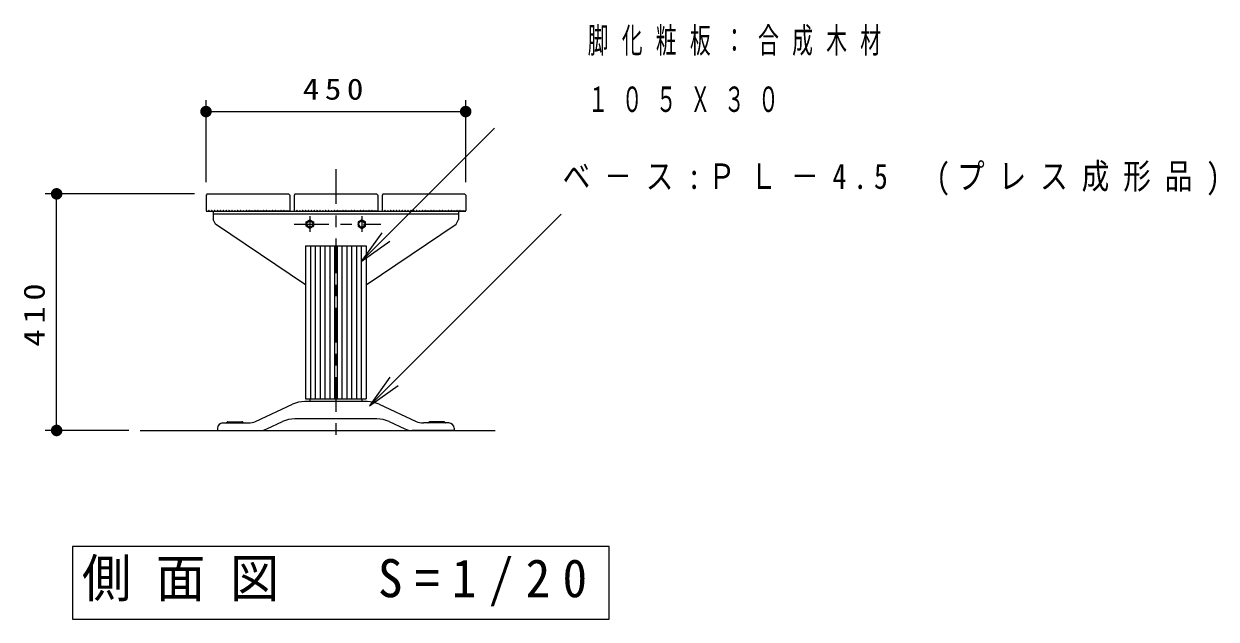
# Model space of a CAD drawing. Units: millimetres on the paper, scale 1:20. Extents: x -745 to 12, y -50 to 257.
# Drawn here: x -583.7 to -480.4, y 79.8 to 131.4 of the extents above; entities that cross this region are included whole.
import ezdxf

# ---------------------------------------------------------------- set-up
doc = ezdxf.new("R2010")
doc.units = ezdxf.units.MM
doc.linetypes.add('USER2', pattern=[6, 3, -1, 1, -1])
doc.layers.add('LY_1', color=7, linetype='Continuous', lineweight=25)
doc.styles.add('ＭＳ ゴシック', font='')
doc.styles.get('ＭＳ ゴシック').set_extended_font_data('MS Gothic')

# ---------------------------------------------------------------- blocks, each defined once
blk = doc.blocks.new('open_arrow')
at = {"color": 0, "linetype": 'Continuous', "lineweight": -2}
blk.add_lwpolyline([(7.5, 1.25), (0, 0), (7.5, -1.25)], dxfattribs=at)
blk = doc.blocks.new('filled_dot')
at = {"color": 0, "linetype": 'Continuous', "lineweight": -2, "const_width": 1.25}
blk.add_lwpolyline([(-0.625, 0, 1), (0.625, 0, 1)], format="xyb", close=True, dxfattribs=at)

msp = doc.modelspace()

# ---------------------------------------------------------------- linework, layer by layer
at = {"layer": 'LY_1', "lineweight": 13}
for p, q in [((-567.945, 117.668), (-567.945, 124.798)), ((-545.445, 117.668), (-545.445, 124.798)), ((-567.945, 123.798), (-545.445, 123.798)), ((-554.49, 110.805), (-542.948, 122.347)), ((-568.945, 116.668), (-581.888, 116.668)), ((-580.888, 96.168), (-580.888, 116.668)), ((-553.772, 98.301), (-537.166, 114.907)), ((-558.9, 112.168), (-558.9, 98.918)), ((-558.48, 112.168), (-558.48, 98.918)), ((-558.06, 112.168), (-558.06, 98.918)), ((-557.64, 112.168), (-557.64, 98.918)), ((-557.22, 112.168), (-557.22, 98.918)), ((-556.8, 112.168), (-556.8, 98.918)), ((-556.59, 112.168), (-556.59, 98.918)), ((-556.17, 112.168), (-556.17, 98.918)), ((-555.75, 112.168), (-555.75, 98.918)), ((-555.33, 112.168), (-555.33, 98.918)), ((-554.91, 112.168), (-554.91, 98.918)), ((-554.49, 112.168), (-554.49, 98.918)), ((-574.643, 96.168), (-581.888, 96.168)), ((-533.027, 86.12), (-579.527, 86.12)), ((-579.527, 86.12), (-579.527, 79.82)), ((-533.027, 79.82), (-533.027, 86.12)), ((-579.527, 79.82), (-533.027, 79.82))]:
    msp.add_line(p, q, dxfattribs=at)
at = {"layer": 'LY_1', "linetype": 'USER2', "lineweight": 13}
for p, q in [((-556.695, 118.795), (-556.695, 94.949)), ((-558.945, 114.744), (-558.945, 113.387)), ((-554.445, 114.744), (-554.445, 113.387)), ((-560.301, 114.043), (-552.785, 114.043))]:
    msp.add_line(p, q, dxfattribs=at)
at = {"layer": 'LY_1', "color": 32}
for p, q in [((-567.845, 116.668), (-567.945, 116.568)), ((-567.945, 116.568), (-567.945, 115.218)), ((-567.845, 116.668), (-560.795, 116.668)), ((-560.795, 116.668), (-560.695, 116.568)), ((-560.695, 116.568), (-560.695, 115.218)), ((-560.22, 116.668), (-560.32, 116.568)), ((-560.32, 116.568), (-560.32, 115.218)), ((-560.22, 116.668), (-553.17, 116.668)), ((-553.17, 116.668), (-553.07, 116.568)), ((-553.07, 116.568), (-553.07, 115.218)), ((-552.595, 116.668), (-552.695, 116.568)), ((-552.695, 116.568), (-552.695, 115.218)), ((-552.595, 116.668), (-545.545, 116.668)), ((-545.545, 116.668), (-545.445, 116.568)), ((-545.445, 116.568), (-545.445, 115.218)), ((-567.945, 115.218), (-567.895, 115.168)), ((-567.895, 115.168), (-567.751, 115.168)), ((-567.638, 115.168), (-567.501, 115.168)), ((-567.388, 115.168), (-567.251, 115.168)), ((-567.138, 115.168), (-567.001, 115.168)), ((-566.888, 115.168), (-566.751, 115.168)), ((-566.638, 115.168), (-566.501, 115.168)), ((-566.388, 115.168), (-566.251, 115.168)), ((-566.138, 115.168), (-566.001, 115.168)), ((-565.888, 115.168), (-565.751, 115.168)), ((-565.638, 115.168), (-565.501, 115.168)), ((-565.388, 115.168), (-565.251, 115.168)), ((-565.138, 115.168), (-565.001, 115.168)), ((-564.888, 115.168), (-564.751, 115.168)), ((-564.638, 115.168), (-564.501, 115.168)), ((-564.388, 115.168), (-564.32, 115.168)), ((-564.251, 115.168), (-564.32, 115.168)), ((-564.001, 115.168), (-564.138, 115.168)), ((-563.751, 115.168), (-563.888, 115.168)), ((-563.501, 115.168), (-563.638, 115.168)), ((-563.251, 115.168), (-563.388, 115.168)), ((-563.001, 115.168), (-563.138, 115.168)), ((-562.751, 115.168), (-562.888, 115.168)), ((-562.501, 115.168), (-562.638, 115.168)), ((-562.251, 115.168), (-562.388, 115.168)), ((-562.001, 115.168), (-562.138, 115.168)), ((-561.751, 115.168), (-561.888, 115.168)), ((-561.501, 115.168), (-561.638, 115.168)), ((-561.251, 115.168), (-561.388, 115.168)), ((-561.001, 115.168), (-561.138, 115.168)), ((-560.745, 115.168), (-560.888, 115.168)), ((-560.695, 115.218), (-560.745, 115.168)), ((-560.32, 115.218), (-560.27, 115.168)), ((-560.27, 115.168), (-560.126, 115.168)), ((-560.013, 115.168), (-559.876, 115.168)), ((-559.763, 115.168), (-559.626, 115.168)), ((-559.513, 115.168), (-559.376, 115.168)), ((-559.263, 115.168), (-559.126, 115.168)), ((-559.013, 115.168), (-558.876, 115.168)), ((-558.763, 115.168), (-558.626, 115.168)), ((-558.513, 115.168), (-558.376, 115.168)), ((-558.263, 115.168), (-558.126, 115.168)), ((-558.013, 115.168), (-557.876, 115.168)), ((-557.763, 115.168), (-557.626, 115.168)), ((-557.513, 115.168), (-557.376, 115.168)), ((-557.263, 115.168), (-557.126, 115.168)), ((-557.013, 115.168), (-556.876, 115.168)), ((-556.763, 115.168), (-556.695, 115.168)), ((-556.626, 115.168), (-556.695, 115.168)), ((-556.376, 115.168), (-556.513, 115.168)), ((-556.126, 115.168), (-556.263, 115.168)), ((-555.876, 115.168), (-556.013, 115.168)), ((-555.626, 115.168), (-555.763, 115.168)), ((-555.376, 115.168), (-555.513, 115.168)), ((-555.126, 115.168), (-555.263, 115.168)), ((-554.876, 115.168), (-555.013, 115.168)), ((-554.626, 115.168), (-554.763, 115.168)), ((-554.376, 115.168), (-554.513, 115.168)), ((-554.126, 115.168), (-554.263, 115.168)), ((-553.876, 115.168), (-554.013, 115.168)), ((-553.626, 115.168), (-553.763, 115.168)), ((-553.376, 115.168), (-553.513, 115.168)), ((-553.12, 115.168), (-553.263, 115.168)), ((-553.07, 115.218), (-553.12, 115.168)), ((-552.695, 115.218), (-552.645, 115.168)), ((-552.645, 115.168), (-552.501, 115.168)), ((-552.388, 115.168), (-552.251, 115.168)), ((-552.138, 115.168), (-552.001, 115.168)), ((-551.888, 115.168), (-551.751, 115.168)), ((-551.638, 115.168), (-551.501, 115.168)), ((-551.388, 115.168), (-551.251, 115.168)), ((-551.138, 115.168), (-551.001, 115.168)), ((-550.888, 115.168), (-550.751, 115.168)), ((-550.638, 115.168), (-550.501, 115.168)), ((-550.388, 115.168), (-550.251, 115.168)), ((-550.138, 115.168), (-550.001, 115.168)), ((-549.888, 115.168), (-549.751, 115.168)), ((-549.638, 115.168), (-549.501, 115.168)), ((-549.388, 115.168), (-549.251, 115.168)), ((-549.138, 115.168), (-549.07, 115.168)), ((-549.001, 115.168), (-549.07, 115.168)), ((-548.751, 115.168), (-548.888, 115.168)), ((-548.501, 115.168), (-548.638, 115.168)), ((-548.251, 115.168), (-548.388, 115.168)), ((-548.001, 115.168), (-548.138, 115.168)), ((-547.751, 115.168), (-547.888, 115.168)), ((-547.501, 115.168), (-547.638, 115.168)), ((-547.251, 115.168), (-547.388, 115.168)), ((-547.001, 115.168), (-547.138, 115.168)), ((-546.751, 115.168), (-546.888, 115.168)), ((-546.501, 115.168), (-546.638, 115.168)), ((-546.251, 115.168), (-546.388, 115.168)), ((-546.001, 115.168), (-546.138, 115.168)), ((-545.751, 115.168), (-545.888, 115.168)), ((-545.495, 115.168), (-545.638, 115.168)), ((-545.445, 115.218), (-545.495, 115.168))]:
    msp.add_line(p, q, dxfattribs=at)
at = {"layer": 'LY_1'}
for p, q in [((-567.945, 115.168), (-545.445, 115.168)), ((-567.705, 115.213), (-567.751, 115.168)), ((-567.638, 115.168), (-567.684, 115.213)), ((-567.455, 115.213), (-567.501, 115.168)), ((-567.388, 115.168), (-567.434, 115.213)), ((-567.32, 115.168), (-567.32, 114.443)), ((-567.32, 114.943), (-546.07, 114.943)), ((-567.205, 115.213), (-567.251, 115.168)), ((-567.138, 115.168), (-567.184, 115.213)), ((-566.955, 115.213), (-567.001, 115.168)), ((-566.888, 115.168), (-566.934, 115.213)), ((-566.705, 115.213), (-566.751, 115.168)), ((-566.638, 115.168), (-566.684, 115.213)), ((-566.455, 115.213), (-566.501, 115.168)), ((-566.388, 115.168), (-566.434, 115.213)), ((-566.205, 115.213), (-566.251, 115.168)), ((-566.138, 115.168), (-566.184, 115.213)), ((-565.955, 115.213), (-566.001, 115.168)), ((-565.888, 115.168), (-565.934, 115.213)), ((-565.705, 115.213), (-565.751, 115.168)), ((-565.638, 115.168), (-565.684, 115.213)), ((-565.455, 115.213), (-565.501, 115.168)), ((-565.388, 115.168), (-565.434, 115.213)), ((-565.205, 115.213), (-565.251, 115.168)), ((-565.138, 115.168), (-565.184, 115.213)), ((-564.955, 115.213), (-565.001, 115.168)), ((-564.888, 115.168), (-564.934, 115.213)), ((-564.705, 115.213), (-564.751, 115.168)), ((-564.638, 115.168), (-564.684, 115.213)), ((-564.455, 115.213), (-564.501, 115.168)), ((-564.388, 115.168), (-564.434, 115.213)), ((-564.251, 115.168), (-564.205, 115.213)), ((-564.184, 115.213), (-564.138, 115.168)), ((-564.001, 115.168), (-563.955, 115.213)), ((-563.934, 115.213), (-563.888, 115.168)), ((-563.751, 115.168), (-563.705, 115.213)), ((-563.684, 115.213), (-563.638, 115.168)), ((-563.501, 115.168), (-563.455, 115.213)), ((-563.434, 115.213), (-563.388, 115.168)), ((-563.251, 115.168), (-563.205, 115.213)), ((-563.184, 115.213), (-563.138, 115.168)), ((-563.001, 115.168), (-562.955, 115.213)), ((-562.934, 115.213), (-562.888, 115.168)), ((-562.751, 115.168), (-562.705, 115.213)), ((-562.684, 115.213), (-562.638, 115.168)), ((-562.501, 115.168), (-562.455, 115.213)), ((-562.434, 115.213), (-562.388, 115.168)), ((-562.251, 115.168), (-562.205, 115.213)), ((-562.184, 115.213), (-562.138, 115.168)), ((-562.001, 115.168), (-561.955, 115.213)), ((-561.934, 115.213), (-561.888, 115.168)), ((-561.751, 115.168), (-561.705, 115.213)), ((-561.684, 115.213), (-561.638, 115.168)), ((-561.501, 115.168), (-561.455, 115.213)), ((-561.434, 115.213), (-561.388, 115.168)), ((-561.251, 115.168), (-561.205, 115.213)), ((-561.184, 115.213), (-561.138, 115.168)), ((-561.001, 115.168), (-560.955, 115.213)), ((-560.934, 115.213), (-560.888, 115.168)), ((-560.08, 115.213), (-560.126, 115.168)), ((-560.013, 115.168), (-560.059, 115.213)), ((-559.83, 115.213), (-559.876, 115.168)), ((-559.763, 115.168), (-559.809, 115.213)), ((-559.58, 115.213), (-559.626, 115.168)), ((-559.513, 115.168), (-559.559, 115.213)), ((-559.33, 115.213), (-559.376, 115.168)), ((-559.263, 115.168), (-559.309, 115.213)), ((-559.08, 115.213), (-559.126, 115.168)), ((-559.013, 115.168), (-559.059, 115.213)), ((-558.83, 115.213), (-558.876, 115.168)), ((-558.763, 115.168), (-558.809, 115.213)), ((-558.58, 115.213), (-558.626, 115.168)), ((-558.513, 115.168), (-558.559, 115.213)), ((-558.33, 115.213), (-558.376, 115.168)), ((-558.263, 115.168), (-558.309, 115.213)), ((-558.08, 115.213), (-558.126, 115.168)), ((-558.013, 115.168), (-558.059, 115.213)), ((-557.83, 115.213), (-557.876, 115.168)), ((-557.763, 115.168), (-557.809, 115.213)), ((-557.58, 115.213), (-557.626, 115.168)), ((-557.513, 115.168), (-557.559, 115.213)), ((-557.33, 115.213), (-557.376, 115.168)), ((-557.263, 115.168), (-557.309, 115.213)), ((-557.08, 115.213), (-557.126, 115.168)), ((-557.013, 115.168), (-557.059, 115.213)), ((-556.83, 115.213), (-556.876, 115.168)), ((-556.763, 115.168), (-556.809, 115.213)), ((-556.626, 115.168), (-556.58, 115.213)), ((-556.559, 115.213), (-556.513, 115.168)), ((-556.376, 115.168), (-556.33, 115.213)), ((-556.309, 115.213), (-556.263, 115.168)), ((-556.126, 115.168), (-556.08, 115.213)), ((-556.059, 115.213), (-556.013, 115.168)), ((-555.876, 115.168), (-555.83, 115.213)), ((-555.809, 115.213), (-555.763, 115.168)), ((-555.626, 115.168), (-555.58, 115.213)), ((-555.559, 115.213), (-555.513, 115.168)), ((-555.376, 115.168), (-555.33, 115.213)), ((-555.309, 115.213), (-555.263, 115.168)), ((-555.126, 115.168), (-555.08, 115.213)), ((-555.059, 115.213), (-555.013, 115.168)), ((-554.876, 115.168), (-554.83, 115.213)), ((-554.809, 115.213), (-554.763, 115.168)), ((-554.626, 115.168), (-554.58, 115.213)), ((-554.559, 115.213), (-554.513, 115.168)), ((-554.376, 115.168), (-554.33, 115.213)), ((-554.309, 115.213), (-554.263, 115.168)), ((-554.126, 115.168), (-554.08, 115.213)), ((-554.059, 115.213), (-554.013, 115.168)), ((-553.876, 115.168), (-553.83, 115.213)), ((-553.809, 115.213), (-553.763, 115.168)), ((-553.626, 115.168), (-553.58, 115.213)), ((-553.559, 115.213), (-553.513, 115.168)), ((-553.376, 115.168), (-553.33, 115.213)), ((-553.309, 115.213), (-553.263, 115.168)), ((-552.455, 115.213), (-552.501, 115.168)), ((-552.388, 115.168), (-552.434, 115.213)), ((-552.205, 115.213), (-552.251, 115.168)), ((-552.138, 115.168), (-552.184, 115.213)), ((-551.955, 115.213), (-552.001, 115.168)), ((-551.888, 115.168), (-551.934, 115.213)), ((-551.705, 115.213), (-551.751, 115.168)), ((-551.638, 115.168), (-551.684, 115.213)), ((-551.455, 115.213), (-551.501, 115.168)), ((-551.388, 115.168), (-551.434, 115.213)), ((-551.205, 115.213), (-551.251, 115.168)), ((-551.138, 115.168), (-551.184, 115.213)), ((-550.955, 115.213), (-551.001, 115.168)), ((-550.888, 115.168), (-550.934, 115.213)), ((-550.705, 115.213), (-550.751, 115.168)), ((-550.638, 115.168), (-550.684, 115.213)), ((-550.455, 115.213), (-550.501, 115.168)), ((-550.388, 115.168), (-550.434, 115.213)), ((-550.205, 115.213), (-550.251, 115.168)), ((-550.138, 115.168), (-550.184, 115.213)), ((-549.955, 115.213), (-550.001, 115.168)), ((-549.888, 115.168), (-549.934, 115.213)), ((-549.705, 115.213), (-549.751, 115.168)), ((-549.638, 115.168), (-549.684, 115.213)), ((-549.455, 115.213), (-549.501, 115.168)), ((-549.388, 115.168), (-549.434, 115.213)), ((-549.205, 115.213), (-549.251, 115.168)), ((-549.138, 115.168), (-549.184, 115.213)), ((-549.001, 115.168), (-548.955, 115.213)), ((-548.934, 115.213), (-548.888, 115.168)), ((-548.751, 115.168), (-548.705, 115.213)), ((-548.684, 115.213), (-548.638, 115.168)), ((-548.501, 115.168), (-548.455, 115.213)), ((-548.434, 115.213), (-548.388, 115.168)), ((-548.251, 115.168), (-548.205, 115.213)), ((-548.184, 115.213), (-548.138, 115.168)), ((-548.001, 115.168), (-547.955, 115.213)), ((-547.934, 115.213), (-547.888, 115.168)), ((-547.751, 115.168), (-547.705, 115.213)), ((-547.684, 115.213), (-547.638, 115.168)), ((-547.501, 115.168), (-547.455, 115.213)), ((-547.434, 115.213), (-547.388, 115.168)), ((-547.251, 115.168), (-547.205, 115.213)), ((-547.184, 115.213), (-547.138, 115.168)), ((-547.001, 115.168), (-546.955, 115.213)), ((-546.934, 115.213), (-546.888, 115.168)), ((-546.751, 115.168), (-546.705, 115.213)), ((-546.684, 115.213), (-546.638, 115.168)), ((-546.501, 115.168), (-546.455, 115.213)), ((-546.434, 115.213), (-546.388, 115.168)), ((-546.251, 115.168), (-546.205, 115.213)), ((-546.184, 115.213), (-546.138, 115.168)), ((-546.07, 115.168), (-546.07, 114.443)), ((-546.001, 115.168), (-545.955, 115.213)), ((-545.934, 115.213), (-545.888, 115.168)), ((-545.751, 115.168), (-545.705, 115.213)), ((-545.684, 115.213), (-545.638, 115.168)), ((-567.112, 114.053), (-567.32, 114.443)), ((-559.32, 108.796), (-567.112, 114.053)), ((-559.27, 114.231), (-558.945, 114.418)), ((-559.27, 113.855), (-559.27, 114.231)), ((-558.945, 113.668), (-559.27, 113.855)), ((-558.945, 114.418), (-558.62, 114.231)), ((-558.62, 113.855), (-558.945, 113.668)), ((-558.62, 114.231), (-558.62, 113.855)), ((-554.445, 114.418), (-554.77, 114.231)), ((-554.77, 114.231), (-554.77, 113.855)), ((-554.77, 113.855), (-554.445, 113.668)), ((-554.12, 114.231), (-554.445, 114.418)), ((-554.445, 113.668), (-554.12, 113.855)), ((-554.12, 113.855), (-554.12, 114.231)), ((-554.07, 108.796), (-546.277, 114.053)), ((-546.277, 114.053), (-546.07, 114.443)), ((-559.32, 112.168), (-559.32, 98.918)), ((-559.32, 112.168), (-554.07, 112.168)), ((-554.07, 112.168), (-554.07, 98.918)), ((-563.645, 96.956), (-560.444, 98.437)), ((-553.995, 98.668), (-559.395, 98.668)), ((-559.32, 98.918), (-554.07, 98.918)), ((-558.945, 98.918), (-558.945, 98.668)), ((-554.445, 98.918), (-554.445, 98.668)), ((-552.945, 98.437), (-549.744, 96.956)), ((-553.134, 97.168), (-560.256, 97.168)), ((-573.643, 96.168), (-542.897, 96.168)), ((-566.945, 96.368), (-566.945, 96.168)), ((-566.945, 96.168), (-563.298, 96.168)), ((-566.945, 96.168), (-563.298, 96.168)), ((-566.495, 96.818), (-564.275, 96.818)), ((-566.165, 96.847), (-566.124, 96.889)), ((-566.053, 96.918), (-564.836, 96.918)), ((-564.765, 96.889), (-564.724, 96.847)), ((-562.668, 96.306), (-561.305, 96.937)), ((-552.084, 96.937), (-550.721, 96.306)), ((-546.445, 96.168), (-550.091, 96.168)), ((-546.445, 96.168), (-550.091, 96.168)), ((-546.895, 96.818), (-549.115, 96.818)), ((-548.624, 96.889), (-548.666, 96.847)), ((-547.336, 96.918), (-548.553, 96.918)), ((-547.224, 96.847), (-547.265, 96.889)), ((-546.445, 96.368), (-546.445, 96.168))]:
    msp.add_line(p, q, dxfattribs=at)
at = {"layer": 'LY_1', "lineweight": 13}
for centre, radius in [((-558.945, 114.043), 0.325), ((-558.945, 114.043), 0.26), ((-554.445, 114.043), 0.325), ((-554.445, 114.043), 0.26)]:
    msp.add_circle(centre, radius, dxfattribs=at)
at = {"layer": 'LY_1'}
for centre, radius, start, end in [((-567.695, 115.203), 0.015, 44.99999, 135.00001), ((-567.445, 115.203), 0.015, 44.99999, 135.00001), ((-567.195, 115.203), 0.015, 44.99999, 135.00001), ((-566.945, 115.203), 0.015, 44.99999, 135.00001), ((-566.695, 115.203), 0.015, 44.99999, 135.00001), ((-566.445, 115.203), 0.015, 44.99999, 135.00001), ((-566.195, 115.203), 0.015, 44.99999, 135.00001), ((-565.945, 115.203), 0.015, 44.99999, 135.00001), ((-565.695, 115.203), 0.015, 44.99999, 135.00001), ((-565.445, 115.203), 0.015, 44.99999, 135.00001), ((-565.195, 115.203), 0.015, 44.99999, 135.00001), ((-564.945, 115.203), 0.015, 44.99999, 135.00001), ((-564.695, 115.203), 0.015, 44.99999, 135.00001), ((-564.445, 115.203), 0.015, 44.99999, 135.00001), ((-564.195, 115.203), 0.015, 44.99999, 135.00001), ((-564.195, 115.203), 0.015, 44.99999, 135.00001), ((-563.945, 115.203), 0.015, 44.99999, 135.00001), ((-563.695, 115.203), 0.015, 44.99999, 135.00001), ((-563.445, 115.203), 0.015, 44.99999, 135.00001), ((-563.195, 115.203), 0.015, 44.99999, 135.00001), ((-562.945, 115.203), 0.015, 44.99999, 135.00001), ((-562.695, 115.203), 0.015, 44.99999, 135.00001), ((-562.445, 115.203), 0.015, 44.99999, 135.00001), ((-562.195, 115.203), 0.015, 44.99999, 135.00001), ((-561.945, 115.203), 0.015, 44.99999, 135.00001), ((-561.695, 115.203), 0.015, 44.99999, 135.00001), ((-561.445, 115.203), 0.015, 44.99999, 135.00001), ((-561.195, 115.203), 0.015, 44.99999, 135.00001), ((-560.945, 115.203), 0.015, 44.99999, 135.00001), ((-560.07, 115.203), 0.015, 44.99999, 135.00001), ((-559.82, 115.203), 0.015, 44.99999, 135.00001), ((-559.57, 115.203), 0.015, 44.99999, 135.00001), ((-559.32, 115.203), 0.015, 44.99999, 135.00001), ((-559.07, 115.203), 0.015, 44.99999, 135.00001), ((-558.82, 115.203), 0.015, 44.99999, 135.00001), ((-558.57, 115.203), 0.015, 44.99999, 135.00001), ((-558.32, 115.203), 0.015, 44.99999, 135.00001), ((-558.07, 115.203), 0.015, 44.99999, 135.00001), ((-557.82, 115.203), 0.015, 44.99999, 135.00001), ((-557.57, 115.203), 0.015, 44.99999, 135.00001), ((-557.32, 115.203), 0.015, 44.99999, 135.00001), ((-557.07, 115.203), 0.015, 44.99999, 135.00001), ((-556.82, 115.203), 0.015, 44.99999, 135.00001), ((-556.57, 115.203), 0.015, 44.99999, 135.00001), ((-556.57, 115.203), 0.015, 44.99999, 135.00001), ((-556.32, 115.203), 0.015, 44.99999, 135.00001), ((-556.07, 115.203), 0.015, 44.99999, 135.00001), ((-555.82, 115.203), 0.015, 44.99999, 135.00001), ((-555.57, 115.203), 0.015, 44.99999, 135.00001), ((-555.32, 115.203), 0.015, 44.99999, 135.00001), ((-555.07, 115.203), 0.015, 44.99999, 135.00001), ((-554.82, 115.203), 0.015, 44.99999, 135.00001), ((-554.57, 115.203), 0.015, 44.99999, 135.00001), ((-554.32, 115.203), 0.015, 44.99999, 135.00001), ((-554.07, 115.203), 0.015, 44.99999, 135.00001), ((-553.82, 115.203), 0.015, 44.99999, 135.00001), ((-553.57, 115.203), 0.015, 44.99999, 135.00001), ((-553.32, 115.203), 0.015, 44.99999, 135.00001), ((-552.445, 115.203), 0.015, 44.99999, 135.00001), ((-552.195, 115.203), 0.015, 44.99999, 135.00001), ((-551.945, 115.203), 0.015, 44.99999, 135.00001), ((-551.695, 115.203), 0.015, 44.99999, 135.00001), ((-551.445, 115.203), 0.015, 44.99999, 135.00001), ((-551.195, 115.203), 0.015, 44.99999, 135.00001), ((-550.945, 115.203), 0.015, 44.99999, 135.00001), ((-550.695, 115.203), 0.015, 44.99999, 135.00001), ((-550.445, 115.203), 0.015, 44.99999, 135.00001), ((-550.195, 115.203), 0.015, 44.99999, 135.00001), ((-549.945, 115.203), 0.015, 44.99999, 135.00001), ((-549.695, 115.203), 0.015, 44.99999, 135.00001), ((-549.445, 115.203), 0.015, 44.99999, 135.00001), ((-549.195, 115.203), 0.015, 44.99999, 135.00001), ((-548.945, 115.203), 0.015, 44.99999, 135.00001), ((-548.945, 115.203), 0.015, 44.99999, 135.00001), ((-548.695, 115.203), 0.015, 44.99999, 135.00001), ((-548.445, 115.203), 0.015, 44.99999, 135.00001), ((-548.195, 115.203), 0.015, 44.99999, 135.00001), ((-547.945, 115.203), 0.015, 44.99999, 135.00001), ((-547.695, 115.203), 0.015, 44.99999, 135.00001), ((-547.445, 115.203), 0.015, 44.99999, 135.00001), ((-547.195, 115.203), 0.015, 44.99999, 135.00001), ((-546.945, 115.203), 0.015, 44.99999, 135.00001), ((-546.695, 115.203), 0.015, 44.99999, 135.00001), ((-546.445, 115.203), 0.015, 44.99999, 135.00001), ((-546.195, 115.203), 0.015, 44.99999, 135.00001), ((-545.945, 115.203), 0.015, 44.99999, 135.00001), ((-545.695, 115.203), 0.015, 44.99999, 135.00001), ((-559.395, 96.168), 2.5, 89.99998, 114.8206), ((-553.995, 96.168), 2.5, 65.17946, 89.99998), ((-560.256, 94.668), 2.5, 89.99998, 114.8206), ((-553.134, 94.668), 2.5, 65.17946, 89.99998), ((-566.495, 96.368), 0.45, 89.99998, 179.99996), ((-566.236, 96.918), 0.1, 270.00002, 315.00046), ((-566.053, 96.818), 0.1, 89.99998, 135.00001), ((-564.836, 96.818), 0.1, 45, 89.99998), ((-564.653, 96.918), 0.1, 224.99999, 270.00002), ((-564.275, 98.318), 1.5, 270.00002, 294.82059), ((-563.298, 97.668), 1.5, 270.00002, 294.82057), ((-550.091, 97.668), 1.5, 245.17947, 270.00002), ((-549.115, 98.318), 1.5, 245.1794, 270.00002), ((-548.736, 96.918), 0.1, 269.99996, 315), ((-548.553, 96.818), 0.1, 89.99998, 134.99996), ((-547.336, 96.818), 0.1, 44.99995, 89.99998), ((-547.153, 96.918), 0.1, 224.99952, 269.99996), ((-546.895, 96.368), 0.45, 0, 89.99998)]:
    msp.add_arc(centre, radius, start, end, dxfattribs=at)

# ---------------------------------------------------------------- block references
at = {"layer": 'LY_1', "lineweight": 13, "xscale": 0.4, "yscale": 0.4}
msp.add_blockref('filled_dot', (-567.945, 123.798), dxfattribs=at)
for name, p, rotation in [('filled_dot', (-545.445, 123.798), 180), ('filled_dot', (-580.888, 116.668), 270), ('open_arrow', (-554.49, 110.805), 45), ('open_arrow', (-553.772, 98.301), 45), ('filled_dot', (-580.888, 96.168), 90)]:
    msp.add_blockref(name, p, dxfattribs=dict(at, rotation=rotation))

# ---------------------------------------------------------------- texts
at = {"layer": 'LY_1', "style": 'ＭＳ ゴシック'}
for s, insert, char_height, attachment_point in [('\\T1.64;\\W0.6;脚化粧板：合成木材', (-534.872, 129.847), 2.199, 4), ('\\T1.33;\\W1.15;450', (-556.695, 124.798), 1.833, 8), ('\\T1.64;\\W0.6;１０５Ｘ３０', (-534.872, 124.847), 2.199, 4), ('\\T1.5;\\W0.8;ベ－ス:ＰＬ－4.5\u3000(プレス成形品)', (-537.05, 117.907), 2.199, 4), ('\\T1.5;\\W0.95;側面図\u3000S=1/20', (-556.277, 82.97), 3.299, 5)]:
    msp.add_mtext(s, dxfattribs=dict(at, insert=insert, char_height=char_height, attachment_point=attachment_point))
at = {"layer": 'LY_1', "insert": (-581.888, 106.418), "char_height": 1.833, "attachment_point": 8, "rotation": 90, "style": 'ＭＳ ゴシック'}
msp.add_mtext('\\T1.33;\\W1.2;410', dxfattribs=at)

doc.saveas('drawing.dxf')
